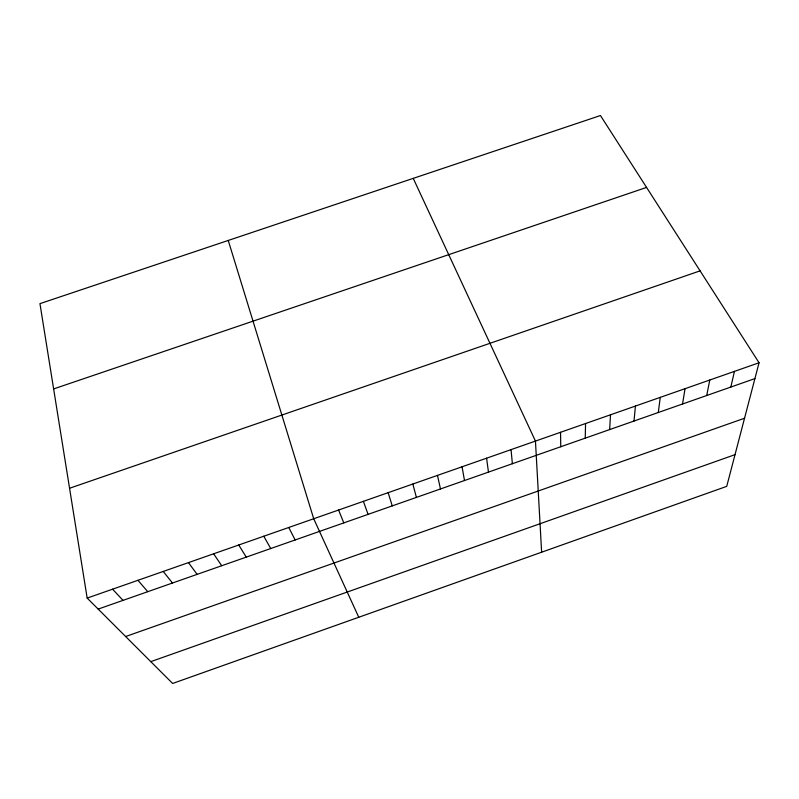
<?xml version="1.0" encoding="UTF-8"?>
<svg xmlns="http://www.w3.org/2000/svg" width="799" height="799" viewBox="0 0 799 799"><rect width="100%" height="100%" fill="white"/><g stroke="black" fill="none" stroke-linecap="round" stroke-linejoin="round"><path stroke-width="1.2" d="M585.238 438.152L585.557 423.53M609.647 429.582L610.516 414.781M633.997 421.043L635.425 406.062M658.296 412.514L660.274 397.363M682.536 404.004L685.053 388.684M706.716 395.515L709.782 380.024M730.835 387.056L734.441 371.385M759.05 362.766L726.73 486.361L172.634 683.465L87.171 598.091L39.95 303.64L600.449 115.535L759.05 362.766L87.171 598.091M150.801 661.642L735.02 454.651M125.653 636.523L744.548 418.237M98.187 609.088L754.905 378.606M69.563 488.249L700.094 270.861M53.633 388.923L646.561 187.425M112.589 589.183L123.006 600.369M137.937 580.304L147.765 591.679M163.226 571.445L172.474 583.01M188.454 562.616L197.123 574.361M213.623 553.797L221.713 565.732M238.741 544.998L246.242 557.123M263.79 536.229L270.721 548.533M288.779 527.48L295.141 539.964M413.233 178.367L535.45 441.078L541.632 552.199M358.761 617.257L313.707 518.741L228.244 240.449M338.576 510.032L343.81 522.886M363.395 501.343L368.059 514.376M388.144 492.673L392.249 505.877M412.843 484.024L416.389 497.407M437.472 475.395L440.469 488.958M462.052 466.786L464.499 480.529M486.581 458.197L488.469 472.109M511.04 449.627L512.379 463.72M560.528 432.299L560.768 446.741"/></g></svg>
